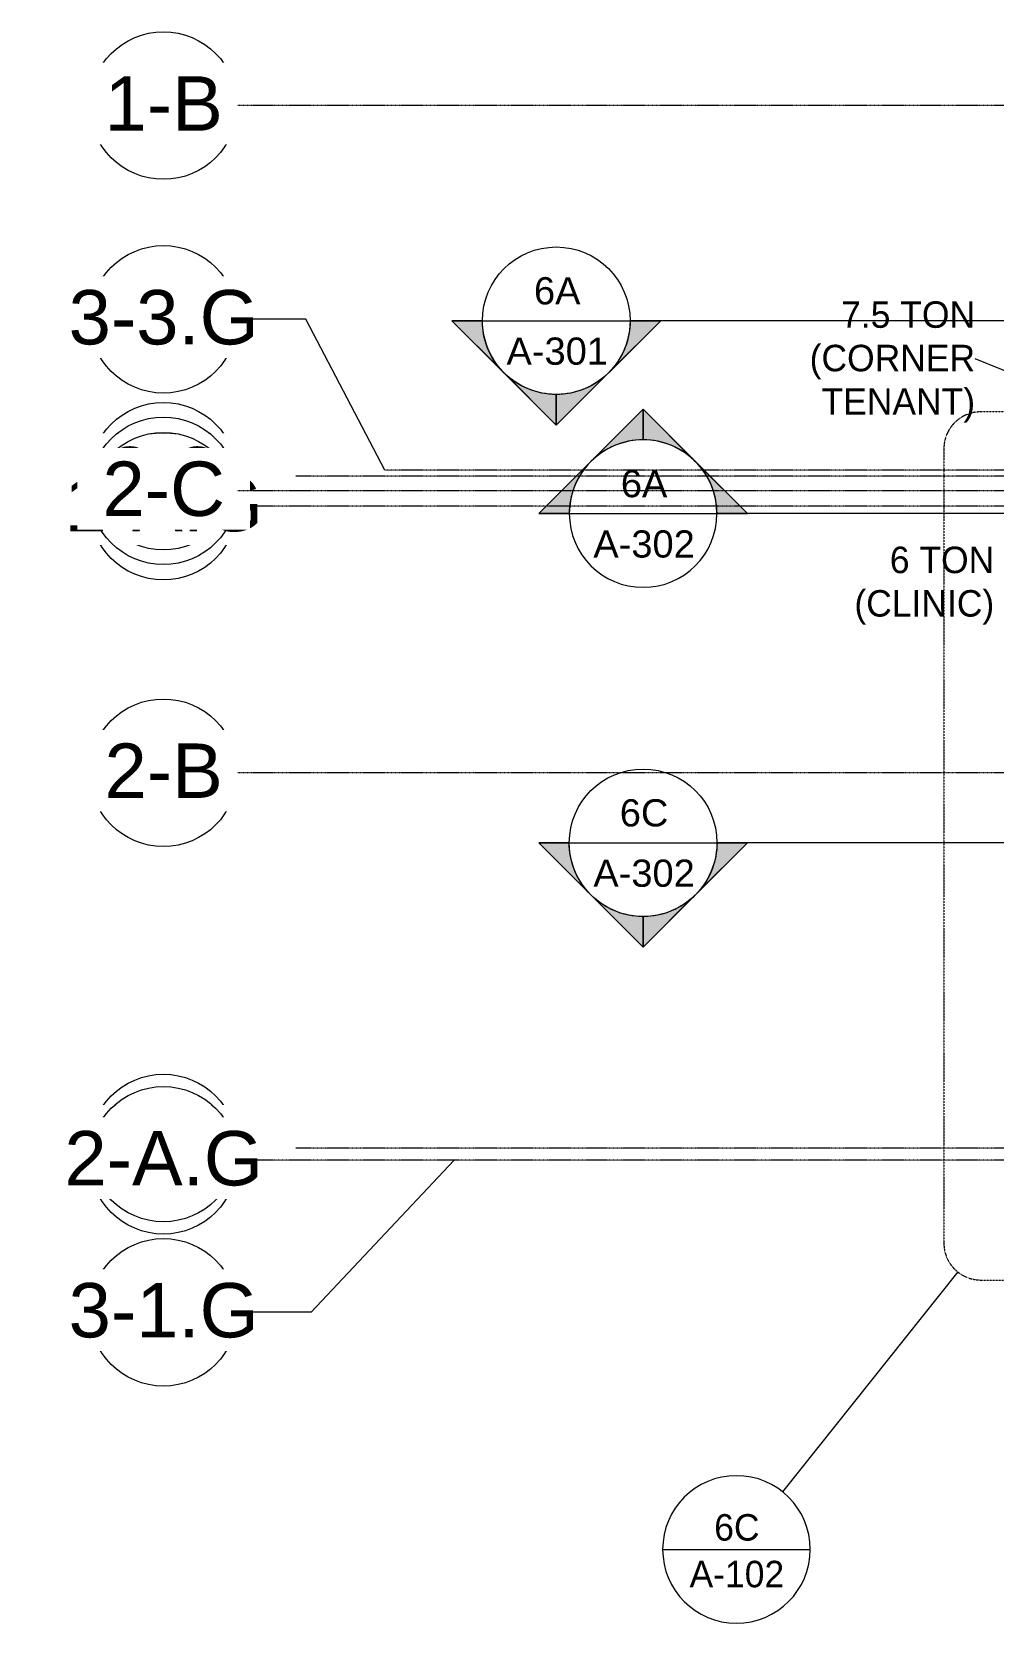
# Model space of a CAD drawing. Header units: inches. Extents: x 21290 to 29416, y -23522 to -20467.
# Drawn here: x 21290 to 21915, y -23097 to -22061 of the extents above; entities that cross this region are included whole.
import ezdxf

# ---------------------------------------------------------------- set-up
doc = ezdxf.new("R2010")
doc.units = ezdxf.units.IN
doc.header["$MEASUREMENT"] = 0
doc.linetypes.add('Dash Dot 3_16_', pattern=[0.3125, 0.1875, -0.0625, 0, -0.0625])
doc.linetypes.add('Grid Line 1_2_', pattern=[0.875, 0.5, -0.125, 0.125, -0.125])
for name, color, linetype, lineweight in [('A-ANNO-SYMB', 150, 'Continuous', 9), ('G-ANNO-SYMB', 111, 'Continuous', 9), ('M-EQPM-IDEN', 50, 'Continuous', 9), ('S-GRID', 1, 'Continuous', 9), ('S-GRID-IDEN', 1, 'Continuous', 9)]:
    doc.layers.add(name, color=color, linetype=linetype, lineweight=lineweight)
doc.styles.add('Arial', font='arial.ttf', dxfattribs={"height": 35.407186})
doc.styles.add('Arial_1', font='arial.ttf', dxfattribs={"height": 17.703593})
doc.styles.add('Century Gothic', font='GOTHIC.TTF', dxfattribs={"height": 17.245342})

# ---------------------------------------------------------------- blocks, each defined once
blk = doc.blocks.new('Grid - Grid Head - Circle-14747-Roof Low')
at = {"layer": 'S-GRID-IDEN'}
blk.add_circle((0, 0), 0.25, dxfattribs=at)
blk = doc.blocks.new('Section - Section Head - Filled-1526-Roof Low')
at = {"layer": 'G-ANNO-SYMB'}
h = blk.add_hatch(color=256, dxfattribs=at)
edge = h.paths.add_edge_path(flags=0)
edge.add_line((-0.4268, 0.1768), (-0.25, 0.3536))
edge.add_line((-0.25, 0.3536), (-0.25, 0.25))
edge.add_arc((-0.25, 0), 0.25, 90, 135)
h = blk.add_hatch(color=256, dxfattribs=at)
edge = h.paths.add_edge_path(flags=0)
edge.add_arc((-0.25, 0), 0.25, 45, 90)
edge.add_line((-0.25, 0.25), (-0.25, 0.3536))
edge.add_line((-0.25, 0.3536), (-0.0732, 0.1768))
h = blk.add_hatch(color=256, dxfattribs=at)
edge = h.paths.add_edge_path(flags=0)
edge.add_arc((-0.25, 0), 0.2503, 137.9216, 180)
edge.add_line((-0.5003, 0), (-0.6036, 0))
edge.add_line((-0.6036, 0), (-0.4358, 0.1678))
h = blk.add_hatch(color=256, dxfattribs=at)
edge = h.paths.add_edge_path(flags=0)
edge.add_line((-0.0642, 0.1678), (0.1036, 0))
edge.add_line((0.1036, 0), (0.0003, 0))
edge.add_arc((-0.25, 0), 0.2503, 0, 42.0784)
for p, q in [((-0.25, 0.3536), (-0.6036, 0)), ((-0.25, 0.3536), (-0.4268, 0.1768)), ((-0.25, 0.3536), (0.1036, 0)), ((-0.25, 0.25), (-0.25, 0.3536)), ((-0.0732, 0.1768), (-0.25, 0.3536)), ((-0.25, 0.3536), (-0.25, 0.25)), ((-0.4358, 0.1678), (-0.6036, 0)), ((0.1036, 0), (-0.0642, 0.1678)), ((-0.6036, 0), (-0.5003, 0)), ((0.0003, 0), (0.1036, 0)), ((-0.5, 0), (-0.6036, 0)), ((0, 0), (0.1036, 0))]:
    blk.add_line(p, q, dxfattribs=at)
for radius, start, end in [(0.25, 360, 180), (0.25, 90, 135), (0.25, 45, 90), (0.2503, 137.9216, 180), (0.2503, 0, 42.0784), (0.25, 180, 360)]:
    blk.add_arc((-0.25, 0), radius, start, end, dxfattribs=at)
blk = doc.blocks.new('Floor Plan - Callout Head-19020-Roof Low')
at = {"layer": 'A-ANNO-SYMB'}
blk.add_line((-0.25, 0), (0.25, 0), dxfattribs=at)
for start, end in [(360, 180), (180, 360)]:
    blk.add_arc((0, 0), 0.25, start, end, dxfattribs=at)

msp = doc.modelspace()

# ---------------------------------------------------------------- linework, layer by layer
at = {"layer": 'A-ANNO-SYMB', "linetype": 'Dash Dot 3_16_'}
for p, q in [((22970.02903, -22308.14766), (21907.32277, -22308.14766)), ((21883.32277, -22332.14766), (21883.32277, -22849.2232)), ((21907.32277, -22873.2232), (22970.02903, -22873.2232))]:
    msp.add_line(p, q, dxfattribs=at)
at = {"layer": 'A-ANNO-SYMB'}
msp.add_line((21892.36215, -22867.98966), (21778.33367, -23011.02582), dxfattribs=at)
at = {"layer": 'A-ANNO-SYMB', "linetype": 'Dash Dot 3_16_'}
for centre, start, end in [((21907.32277, -22332.14766), 90, 180), ((21907.32277, -22849.2232), 180, 270)]:
    msp.add_arc(centre, 24, start, end, dxfattribs=at)
at = {"layer": 'G-ANNO-SYMB'}
for p, q in [((21583.2435, -22248.83309), (21679.2435, -22248.83309)), ((26513.61515, -22248.83309), (21679.2435, -22248.83309)), ((21639.73113, -22374.35697), (21735.73113, -22374.35697)), ((26435.16144, -22374.35697), (21735.73113, -22374.35697)), ((21639.73113, -22588.63029), (21735.73113, -22588.63029)), ((26603.82365, -22588.63029), (21735.73113, -22588.63029))]:
    msp.add_line(p, q, dxfattribs=at)
at = {"layer": 'M-EQPM-IDEN', "color": 153}
msp.add_line((22280.70309, -22424.80244), (21903.63566, -22273.73796), dxfattribs=at)
at = {"layer": 'S-GRID'}
for p, q in [((21519.73698, -22346.05281), (21468.34971, -22247.92122)), ((21564.76208, -22795.30281), (21471.73698, -22894.22683))]:
    msp.add_line(p, q, dxfattribs=at)
at = {"layer": 'S-GRID', "linetype": 'Grid Line 1_2_'}
for p, q in [((26557.32365, -22346.05281), (21519.73698, -22346.05281)), ((26557.32365, -22795.30281), (21564.76208, -22795.30281))]:
    msp.add_line(p, q, dxfattribs=at)

# ---------------------------------------------------------------- block references
at = {"layer": 'A-ANNO-SYMB', "xscale": 191.9999999999999, "yscale": 191.9999999999999, "zscale": 191.9999999999999}
msp.add_blockref('Floor Plan - Callout Head-19020-Roof Low', (21748.41243, -23048.55873), dxfattribs=at)
at = {"layer": 'G-ANNO-SYMB', "extrusion": (0, 0, -1), "xscale": 191.9999999999999, "yscale": 191.9999999999999, "zscale": 191.9999999999999, "rotation": 180}
for p in [(-21679.2435, -22248.83309), (-21735.73113, -22588.63029)]:
    msp.add_blockref('Section - Section Head - Filled-1526-Roof Low', p, dxfattribs=at)
at = {"layer": 'G-ANNO-SYMB', "xscale": 191.9999999999999, "yscale": 191.9999999999999, "zscale": 191.9999999999999}
msp.add_blockref('Section - Section Head - Filled-1526-Roof Low', (21735.73113, -22374.35697), dxfattribs=at)
at = {"layer": 'S-GRID-IDEN', "xscale": 191.9999999999999, "yscale": 191.9999999999999, "zscale": 191.9999999999999, "rotation": 89.99999999999982}
for p in [(21375.73698, -22108.80281), (21375.73698, -22247.92122), (21375.73698, -22350.05281), (21375.73698, -22543.05281), (21375.73698, -22787.30281), (21375.73698, -22894.22683)]:
    msp.add_blockref('Grid - Grid Head - Circle-14747-Roof Low', p, dxfattribs=at)

# ---------------------------------------------------------------- texts
at = {"layer": 'A-ANNO-SYMB', "char_height": 17.245342, "attachment_point": 2, "line_spacing_factor": 0.984117, "style": 'Century Gothic'}
for s, insert, width in [('6C', (21748.68928, -23025.57739), 38.88), ('A-102', (21748.68928, -23055.9619), 77.76)]:
    msp.add_mtext(s, dxfattribs=dict(at, insert=insert, width=width))
at = {"layer": 'G-ANNO-SYMB', "char_height": 17.703593, "attachment_point": 2, "line_spacing_factor": 0.938532, "style": 'Arial_1'}
for s, insert, width in [('6A', (21631.85824, -22220.49484), 36.072), ('A-301', (21631.85824, -22259.76733), 78.624), ('6A', (21688.34587, -22346.01872), 36.072), ('A-302', (21688.34587, -22385.29121), 78.624), ('6C', (21688.34587, -22560.29204), 37.584), ('A-302', (21688.34587, -22599.56453), 78.624)]:
    msp.add_mtext(s, dxfattribs=dict(at, insert=insert, width=width))
at = {"layer": 'M-EQPM-IDEN', "char_height": 17.245342, "attachment_point": 3, "line_spacing_factor": 0.984117, "style": 'Century Gothic'}
for s, insert, width in [('7.5 TON\\P(CORNER\\PTENANT)', (21903.63566, -22236.2069), 128.088), ('6 TON\\P(CLINIC)', (21916.07729, -22395.88288), 114.048)]:
    msp.add_mtext(s, dxfattribs=dict(at, insert=insert, width=width))

# ---------------------------------------------------------------- next in the draw order: texts
at = {"layer": 'S-GRID-IDEN', "char_height": 35.407186, "attachment_point": 2, "line_spacing_factor": 0.938532, "style": 'Arial', "bg_fill": 3, "box_fill_scale": 1.25, "bg_fill_color": 0, "bg_fill_transparency": 0}
for s, insert, width in [('3-4', (21375.93197, -22089.74331), 85.104), ('3-3.G', (21375.93197, -22228.86173), 147.312), ('3-3', (21375.93197, -22330.99331), 85.104), ('3-2', (21375.93197, -22523.99331), 85.104), ('3-1', (21375.93197, -22768.24331), 85.104), ('3-1.G', (21375.93197, -22875.16733), 147.312)]:
    msp.add_mtext(s, dxfattribs=dict(at, insert=insert, width=width))

# ---------------------------------------------------------------- next in the draw order: linework, layer by layer
at = {"layer": 'S-GRID', "linetype": 'Grid Line 1_2_'}
for p, q in [((26557.32365, -22108.80281), (21423.73698, -22108.80281)), ((26557.32365, -22350.05281), (21423.73698, -22350.05281)), ((26557.32365, -22543.05281), (21423.73698, -22543.05281)), ((26557.32365, -22787.30281), (21423.73698, -22787.30281))]:
    msp.add_line(p, q, dxfattribs=at)
at = {"layer": 'S-GRID'}
for p, q in [((21468.34971, -22247.92122), (21423.73698, -22247.92122)), ((21471.73698, -22894.22683), (21423.73698, -22894.22683))]:
    msp.add_line(p, q, dxfattribs=at)

# ---------------------------------------------------------------- next in the draw order: block references
at = {"layer": 'S-GRID-IDEN', "xscale": 191.9999999999999, "yscale": 191.9999999999999, "zscale": 191.9999999999999, "rotation": 89.99999999999982}
for p in [(21375.73698, -22108.80281), (21375.73698, -22359.55281), (21375.73698, -22543.05281), (21375.73698, -22787.30281)]:
    msp.add_blockref('Grid - Grid Head - Circle-14747-Roof Low', p, dxfattribs=at)

# ---------------------------------------------------------------- next in the draw order: texts
at = {"layer": 'S-GRID-IDEN', "char_height": 35.407186, "width": 91.584, "attachment_point": 2, "line_spacing_factor": 0.938532, "style": 'Arial', "bg_fill": 3, "box_fill_scale": 1.25, "bg_fill_color": 0, "bg_fill_transparency": 0}
for s, insert in [('1-B', (21375.93197, -22089.74331)), ('1-A', (21375.93197, -22340.49331)), ('2-B', (21375.93197, -22523.99331)), ('2-A', (21375.93197, -22768.24331))]:
    msp.add_mtext(s, dxfattribs=dict(at, insert=insert))

# ---------------------------------------------------------------- next in the draw order: linework, layer by layer
at = {"layer": 'S-GRID', "linetype": 'Grid Line 1_2_'}
for p, q in [((26557.32365, -22108.80281), (21423.73698, -22108.80281)), ((26557.32365, -22359.55281), (21423.73698, -22359.55281)), ((26557.32365, -22543.05281), (21423.73698, -22543.05281)), ((26557.32365, -22787.30281), (21423.73698, -22787.30281))]:
    msp.add_line(p, q, dxfattribs=at)

# ---------------------------------------------------------------- next in the draw order: block references
at = {"layer": 'S-GRID-IDEN', "xscale": 191.9999999999999, "yscale": 191.9999999999999, "zscale": 191.9999999999999, "rotation": 89.99999999999982}
for p in [(21375.73698, -22369.55281), (21375.73698, -22795.30281)]:
    msp.add_blockref('Grid - Grid Head - Circle-14747-Roof Low', p, dxfattribs=at)

# ---------------------------------------------------------------- next in the draw order: texts
at = {"layer": 'S-GRID-IDEN', "char_height": 35.407186, "width": 153.792, "attachment_point": 2, "line_spacing_factor": 0.938532, "style": 'Arial', "bg_fill": 3, "box_fill_scale": 1.25, "bg_fill_color": 0, "bg_fill_transparency": 0}
for s, insert in [('1-A.G', (21375.93197, -22350.49331)), ('2-A.G', (21375.93197, -22776.24331))]:
    msp.add_mtext(s, dxfattribs=dict(at, insert=insert))

# ---------------------------------------------------------------- next in the draw order: linework, layer by layer
at = {"layer": 'S-GRID', "linetype": 'Grid Line 1_2_'}
for p, q in [((26557.32365, -22369.55281), (21423.73698, -22369.55281)), ((26557.32365, -22795.30281), (21423.73698, -22795.30281))]:
    msp.add_line(p, q, dxfattribs=at)

# ---------------------------------------------------------------- next in the draw order: block references
at = {"layer": 'S-GRID-IDEN', "xscale": 191.9999999999999, "yscale": 191.9999999999999, "zscale": 191.9999999999999, "rotation": 89.99999999999982}
msp.add_blockref('Grid - Grid Head - Circle-14747-Roof Low', (21375.73698, -22359.55281), dxfattribs=at)

# ---------------------------------------------------------------- next in the draw order: texts
at = {"layer": 'S-GRID-IDEN', "insert": (21375.93197, -22340.49331), "char_height": 35.407186, "width": 94.608, "attachment_point": 2, "line_spacing_factor": 0.938532, "style": 'Arial', "bg_fill": 3, "box_fill_scale": 1.25, "bg_fill_color": 0, "bg_fill_transparency": 0}
msp.add_mtext('2-C', dxfattribs=at)

# ---------------------------------------------------------------- next in the draw order: linework, layer by layer
at = {"layer": 'S-GRID', "linetype": 'Grid Line 1_2_'}
msp.add_line((26557.32365, -22359.55281), (21423.73698, -22359.55281), dxfattribs=at)

doc.saveas('drawing.dxf')
